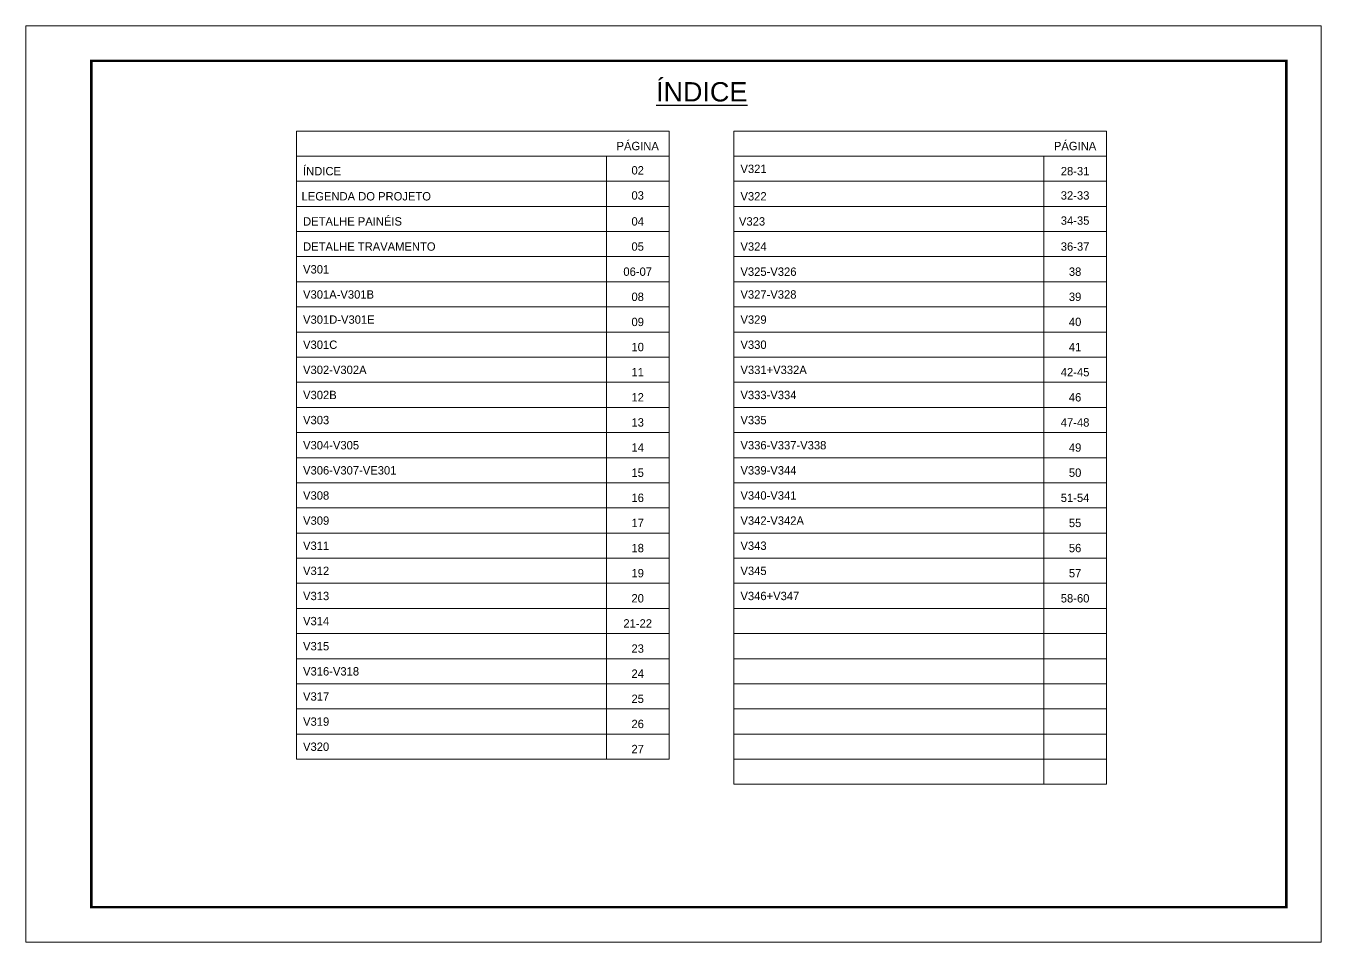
# Model space of a CAD drawing. Extents: x -3394 to 16474, y -5031 to 14397.
# Drawn here: x 5857 to 7342, y 13347 to 14397 of the extents above; entities that cross this region are included whole.
import ezdxf
from ezdxf.enums import TextEntityAlignment as Align

# ---------------------------------------------------------------- set-up
doc = ezdxf.new("R2010")
doc.units = 0
doc.layers.get('0').update_dxf_attribs({"linetype": 'CONTINUOUS'})
doc.layers.add('CARIMBO', color=255, linetype='CONTINUOUS', lineweight=9)
doc.layers.add('Folhas', color=255, linetype='CONTINUOUS', lineweight=9)
doc.styles.add('ARIAL', font='arial.ttf')
doc.styles.add('Tecnologia', font='')
doc.styles.get('Tecnologia').set_extended_font_data('Forgotten Futurist')

msp = doc.modelspace()

# ---------------------------------------------------------------- linework, layer by layer
at = {"layer": 'CARIMBO'}
for p, q in [((6167.48, 14276.08), (6594.56, 14276.08)), ((6167.48, 14276.08), (6594.56, 14276.08)), ((6167.48, 14276.08), (6167.48, 13556.18)), ((6594.56, 14276.08), (6594.56, 13556.18)), ((6668.98, 14276.08), (7096.06, 14276.08)), ((6668.98, 14276.08), (7096.06, 14276.08)), ((6668.98, 14276.08), (6668.98, 13527.38)), ((7096.06, 14276.08), (7096.06, 13527.38)), ((6167.48, 14247.29), (6594.56, 14247.29)), ((6167.48, 14247.29), (6594.56, 14247.29)), ((6167.48, 14247.29), (6594.56, 14247.29)), ((6522.74, 14247.29), (6522.74, 13556.18)), ((6668.98, 14247.29), (7096.06, 14247.29)), ((6668.98, 14247.29), (7096.06, 14247.29)), ((6668.98, 14247.29), (7096.06, 14247.29)), ((7024.24, 14247.29), (7024.24, 13527.38)), ((6167.48, 14218.49), (6594.56, 14218.49)), ((6668.98, 14218.49), (7096.06, 14218.49)), ((6167.48, 14189.69), (6594.56, 14189.69)), ((6668.98, 14189.69), (7096.06, 14189.69)), ((6167.48, 14160.9), (6594.56, 14160.9)), ((6668.98, 14160.9), (7096.06, 14160.9)), ((6167.48, 14132.1), (6594.56, 14132.1)), ((6668.98, 14132.1), (7096.06, 14132.1)), ((6167.48, 14103.31), (6594.56, 14103.31)), ((6668.98, 14103.31), (7096.06, 14103.31)), ((6167.48, 14074.51), (6594.56, 14074.51)), ((6668.98, 14074.51), (7096.06, 14074.51)), ((6167.48, 14045.71), (6594.56, 14045.71)), ((6668.98, 14045.71), (7096.06, 14045.71)), ((6167.48, 14016.92), (6594.56, 14016.92)), ((6668.98, 14016.92), (7096.06, 14016.92)), ((6167.48, 13988.12), (6594.56, 13988.12)), ((6668.98, 13988.12), (7096.06, 13988.12)), ((6167.48, 13959.32), (6594.56, 13959.32)), ((6668.98, 13959.32), (7096.06, 13959.32)), ((6167.48, 13930.53), (6594.56, 13930.53)), ((6668.98, 13930.53), (7096.06, 13930.53)), ((6167.48, 13901.73), (6594.56, 13901.73)), ((6668.98, 13901.73), (7096.06, 13901.73)), ((6167.48, 13872.94), (6594.56, 13872.94)), ((6668.98, 13872.94), (7096.06, 13872.94)), ((6167.48, 13844.14), (6594.56, 13844.14)), ((6668.98, 13844.14), (7096.06, 13844.14)), ((6167.48, 13815.34), (6594.56, 13815.34)), ((6668.98, 13815.34), (7096.06, 13815.34)), ((6167.48, 13786.55), (6594.56, 13786.55)), ((6668.98, 13786.55), (7096.06, 13786.55)), ((6167.48, 13757.75), (6594.56, 13757.75)), ((6668.98, 13757.75), (7096.06, 13757.75)), ((6167.48, 13728.96), (6594.56, 13728.96)), ((6668.98, 13728.96), (7096.06, 13728.96)), ((6167.48, 13700.16), (6594.56, 13700.16)), ((6668.98, 13700.16), (7096.06, 13700.16)), ((6167.48, 13671.36), (6594.56, 13671.36)), ((6668.98, 13671.36), (7096.06, 13671.36)), ((6167.48, 13642.57), (6594.56, 13642.57)), ((6668.98, 13642.57), (7096.06, 13642.57)), ((6167.48, 13613.77), (6594.56, 13613.77)), ((6668.98, 13613.77), (7096.06, 13613.77)), ((6167.48, 13584.97), (6594.56, 13584.97)), ((6668.98, 13584.97), (7096.06, 13584.97)), ((6167.48, 13556.18), (6594.56, 13556.18)), ((6668.98, 13556.18), (7096.06, 13556.18)), ((6668.98, 13527.38), (7096.06, 13527.38))]:
    msp.add_line(p, q, dxfattribs=at)
at = {"layer": 'Folhas'}
msp.add_lwpolyline([(5857.21, 13346.55), (7342.21, 13346.55), (7342.21, 14396.55), (5857.21, 14396.55)], close=True, dxfattribs=at)
at = {"layer": 'Folhas', "color": 30, "const_width": 3}
msp.add_lwpolyline([(5932.21, 13386.55), (7302.21, 13386.55), (7302.21, 14356.55), (5932.21, 14356.55)], close=True, dxfattribs=at)

# ---------------------------------------------------------------- texts
at = {"color": 0, "linetype": 'Continuous', "ltscale": 5, "style": 'ARIAL'}
msp.add_text('%%UÍNDICE', height=22.118, dxfattribs=at).set_placement((6632.03, 14309.98), align=Align.CENTER)
at = {"layer": 'CARIMBO', "style": 'Tecnologia'}
for s, p in [('PÁGINA', (6558.65, 14254.09)), ('PÁGINA', (7060.15, 14254.09)), ('02', (6558.65, 14226.26)), ('28-31', (7060.15, 14225.3)), ('03', (6558.65, 14197.47)), ('32-33', (7060.15, 14197.47)), ('04', (6558.65, 14167.71)), ('34-35', (7060.15, 14168.67)), ('05', (6558.65, 14138.91)), ('36-37', (7060.15, 14138.91)), ('06-07', (6558.65, 14110.11)), ('38', (7060.15, 14110.11)), ('08', (6558.65, 14081.32)), ('39', (7060.15, 14081.32)), ('09', (6558.65, 14052.52)), ('40', (7060.15, 14052.52)), ('10', (6558.65, 14023.72)), ('41', (7060.15, 14023.72)), ('11', (6558.65, 13994.93)), ('42-45', (7060.15, 13994.93)), ('12', (6558.65, 13966.13)), ('46', (7060.15, 13966.13)), ('13', (6558.65, 13937.34)), ('47-48', (7060.15, 13937.34)), ('14', (6558.65, 13908.54)), ('49', (7060.15, 13908.54)), ('15', (6558.65, 13879.74)), ('50', (7060.15, 13879.74)), ('16', (6558.65, 13850.95)), ('51-54', (7060.15, 13850.95)), ('17', (6558.65, 13822.15)), ('55', (7060.15, 13822.15)), ('18', (6558.65, 13793.35)), ('56', (7060.15, 13793.35)), ('19', (6558.65, 13764.56)), ('57', (7060.15, 13764.56)), ('20', (6558.65, 13735.76)), ('58-60', (7060.15, 13735.76)), ('21-22', (6558.65, 13706.97)), ('23', (6558.65, 13678.17)), ('24', (6558.65, 13649.37)), ('25', (6558.65, 13620.58)), ('26', (6558.65, 13591.78)), ('27', (6558.65, 13562.98))]:
    msp.add_text(s, height=9.599, dxfattribs=at).set_placement(p, align=Align.CENTER)
for s, height, p in [('ÍNDICE', 9.599, (6174.98, 14225.3)), ('V321', 9.599, (6676.48, 14227.97)), ('LEGENDA DO PROJETO', 9.5987, (6173.28, 14196.5)), ('V322', 9.599, (6676.48, 14196.5)), ('DETALHE PAINÉIS', 9.5987, (6174.98, 14167.71)), ('V323', 9.599, (6674.77, 14167.71)), ('DETALHE TRAVAMENTO', 9.5987, (6174.98, 14138.91)), ('V324', 9.599, (6676.48, 14138.91)), ('V301', 9.599, (6174.98, 14112.79)), ('V325-V326', 9.599, (6676.48, 14110.11)), ('V301A-V301B', 9.5987, (6174.98, 14083.99)), ('V327-V328', 9.599, (6676.48, 14083.99)), ('V301D-V301E', 9.5987, (6174.98, 14055.2)), ('V329', 9.599, (6676.48, 14055.2)), ('V301C', 9.599, (6174.98, 14026.4)), ('V330', 9.599, (6676.48, 14026.4)), ('V302-V302A', 9.599, (6174.98, 13997.6)), ('V331+V332A', 9.599, (6676.48, 13997.6)), ('V302B', 9.599, (6174.98, 13968.81)), ('V333-V334', 9.599, (6676.48, 13968.81)), ('V303', 9.599, (6174.98, 13940.01)), ('V335', 9.599, (6676.48, 13940.01)), ('V304-V305', 9.599, (6174.98, 13911.22)), ('V336-V337-V338', 9.5987, (6676.48, 13911.22)), ('V306-V307-VE301', 9.5987, (6174.98, 13882.42)), ('V339-V344', 9.599, (6676.48, 13882.42)), ('V308', 9.599, (6174.98, 13853.62)), ('V340-V341', 9.599, (6676.48, 13853.62)), ('V309', 9.599, (6174.98, 13824.83)), ('V342-V342A', 9.599, (6676.48, 13824.83)), ('V311', 9.599, (6174.98, 13796.03)), ('V343', 9.599, (6676.48, 13796.03)), ('V312', 9.599, (6174.98, 13767.23)), ('V345', 9.599, (6676.48, 13767.23)), ('V313', 9.599, (6174.98, 13738.44)), ('V346+V347', 9.599, (6676.48, 13738.44)), ('V314', 9.599, (6174.98, 13709.64)), ('V315', 9.599, (6174.98, 13680.85)), ('V316-V318', 9.599, (6174.98, 13652.05)), ('V317', 9.599, (6174.98, 13623.25)), ('V319', 9.599, (6174.98, 13594.46)), ('V320', 9.599, (6174.98, 13565.66))]:
    msp.add_text(s, height=height, dxfattribs=at).set_placement(p)

doc.saveas('drawing.dxf')
